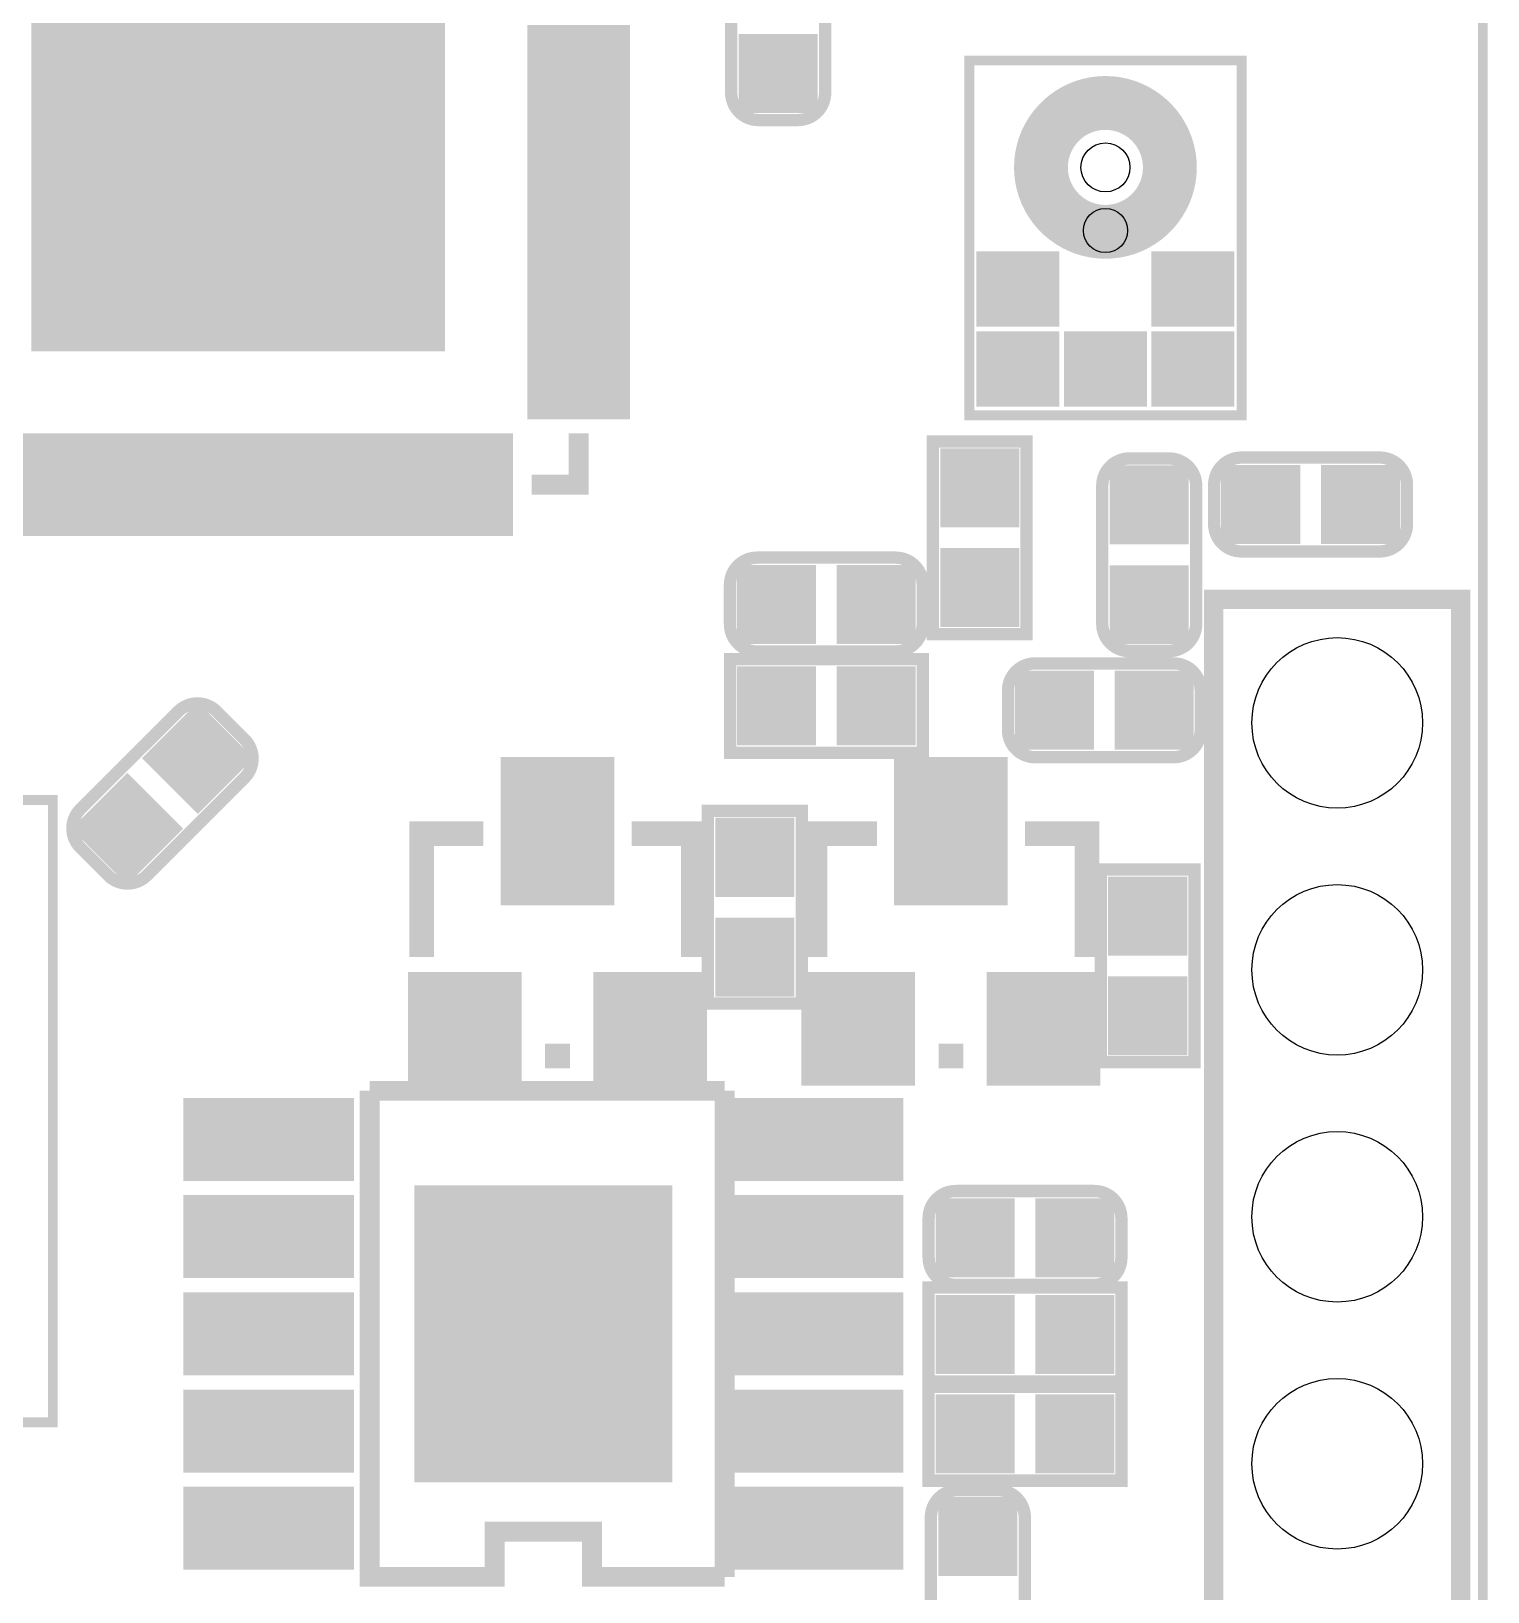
# Model space of a CAD drawing. Extents: x 24.4 to 65.5, y 24 to 66.4.
# Drawn here: x 50.48 to 65.45, y 34.6 to 50.65 of the extents above; entities that cross this region are included whole.
import ezdxf

# ---------------------------------------------------------------- set-up
doc = ezdxf.new("R2010")
doc.units = 0
doc.layers.get('0').update_dxf_attribs({"linetype": 'CONTINUOUS'})
doc.layers.add('SM002028_PHO', color=7, linetype='CONTINUOUS')
doc.layers.add('SSB002029_PHO', color=6, linetype='CONTINUOUS')

# ---------------------------------------------------------------- blocks, each defined once
blk = doc.blocks.new('SQUARE_138')
blk.add_solid([(0.4064, 0.4064), (0.4064, -0.4064), (-0.4064, 0.4064), (-0.4064, -0.4064)])
blk = doc.blocks.new('ROUND_144')
blk.add_circle((0, 0), 0.877)
blk = doc.blocks.new('SQUARE_146')
blk.add_solid([(0.5842, 0.5842), (0.5842, -0.5842), (-0.5842, 0.5842), (-0.5842, -0.5842)])
blk = doc.blocks.new('RECTANGLE_150')
blk.add_solid([(0.5842, 0.762), (0.5842, -0.762), (-0.5842, 0.762), (-0.5842, -0.762)])
blk = doc.blocks.new('RECTANGLE_271')
blk.add_solid([(0.52705, 0.226948), (0.52705, -0.226948), (-0.52705, 0.226948), (-0.52705, -0.226948)])
blk = doc.blocks.new('RECTANGLE_272')
blk.add_solid([(0.226948, 0.52705), (0.226948, -0.52705), (-0.226948, 0.52705), (-0.226948, -0.52705)])
blk = doc.blocks.new('SQUARE_273')
blk.add_solid([(2.126996, 2.126996), (2.126996, -2.126996), (-2.126996, 2.126996), (-2.126996, -2.126996)])
blk = doc.blocks.new('RECTANGLE_274')
blk.add_solid([(0.877062, 0.426974), (0.877062, -0.426974), (-0.877062, 0.426974), (-0.877062, -0.426974)])
blk = doc.blocks.new('RECTANGLE_275')
blk.add_solid([(1.327022, 1.527048), (1.327022, -1.527048), (-1.327022, 1.527048), (-1.327022, -1.527048)])
blk = doc.blocks.new('ROUND_278')
blk.add_circle((0, 0), 0.227)
blk = doc.blocks.new('ROUND_298')
blk.add_circle((0, 0), 0.252)
blk = doc.blocks.new('RECTANGLE_299')
blk.add_solid([(0.426974, 0.386968), (0.426974, -0.386968), (-0.426974, 0.386968), (-0.426974, -0.386968)])

msp = doc.modelspace()

# ---------------------------------------------------------------- linework, layer by layer
at = {"layer": 'SM002028_PHO'}
for points, const_width in [([(65.39992, 26.900124), (65.39992, 63.90005)], 0.1016), ([(61.52007, 50.138584), (61.593476, 50.13579), (61.666374, 50.126646), (61.738256, 50.111406), (61.808614, 50.090578), (61.87694, 50.063908), (61.94298, 50.03165), (62.005972, 49.994058), (62.065916, 49.951386), (62.121796, 49.903888), (62.173866, 49.851818), (62.221364, 49.795938), (62.264036, 49.735994), (62.301628, 49.673002), (62.333886, 49.606962), (62.360556, 49.538636), (62.381384, 49.468278), (62.396624, 49.396396), (62.405768, 49.323498), (62.408816, 49.250092), (62.405768, 49.176686), (62.396624, 49.103788), (62.381384, 49.031906), (62.360556, 48.961548), (62.333886, 48.892968), (62.301628, 48.826928), (62.264036, 48.763936), (62.221364, 48.704246), (62.173866, 48.648112), (62.121796, 48.596042), (62.065916, 48.548798), (62.005972, 48.506126), (61.94298, 48.468534), (61.87694, 48.436276), (61.808614, 48.409352), (61.738256, 48.388524), (61.666374, 48.373538), (61.593476, 48.364394), (61.52007, 48.361346), (61.446664, 48.364394), (61.373766, 48.373538), (61.301884, 48.388524), (61.231526, 48.409352), (61.162946, 48.436276), (61.096906, 48.468534), (61.033914, 48.506126), (60.974224, 48.548798), (60.91809, 48.596042), (60.866274, 48.648112), (60.818776, 48.704246), (60.776104, 48.763936), (60.738512, 48.826928), (60.706254, 48.892968), (60.67933, 48.961548), (60.658502, 49.031906), (60.643516, 49.103788), (60.634372, 49.176686), (60.631324, 49.250092), (60.634372, 49.323498), (60.643516, 49.396396), (60.658502, 49.468278), (60.67933, 49.538636), (60.706254, 49.606962), (60.738512, 49.673002), (60.776104, 49.735994), (60.818776, 49.795938), (60.866274, 49.851818), (60.91809, 49.903888), (60.974224, 49.951386), (61.033914, 49.994058), (61.096906, 50.03165), (61.162946, 50.063908), (61.231526, 50.090578), (61.301884, 50.111406), (61.373766, 50.126646), (61.446664, 50.13579), (61.52007, 50.138584)], 0.1016), ([(61.11367, 49.40935), (61.11367, 50.039778)], 0.1016), ([(61.16447, 49.503076), (61.16447, 50.064416)], 0.1016), ([(61.21527, 49.562766), (61.21527, 50.084228)], 0.1016), ([(61.26607, 49.605184), (61.26607, 50.100738)], 0.1016), ([(61.31687, 49.636172), (61.31687, 50.114708)], 0.1016), ([(61.36767, 49.658778), (61.36767, 50.125376)], 0.1016), ([(61.41847, 49.674272), (61.41847, 50.132234)], 0.1016), ([(61.46927, 49.683416), (61.46927, 50.136552)], 0.1016), ([(61.52007, 49.68621), (61.52007, 50.138584)], 0.1016), ([(61.57087, 49.683416), (61.57087, 50.136552)], 0.1016), ([(61.62167, 49.674272), (61.62167, 50.132234)], 0.1016), ([(61.67247, 49.658778), (61.67247, 50.125376)], 0.1016), ([(61.72327, 49.636172), (61.72327, 50.114708)], 0.1016), ([(61.77407, 49.605184), (61.77407, 50.100738)], 0.1016), ([(61.82487, 49.562766), (61.82487, 50.084228)], 0.1016), ([(61.87567, 49.503076), (61.87567, 50.064416)], 0.1016), ([(61.92647, 49.40935), (61.92647, 50.039778)], 0.1016), ([(60.91047, 48.603916), (60.91047, 49.896014)], 0.1016), ([(60.96127, 48.55972), (60.96127, 49.940464)], 0.1016), ([(61.01207, 48.52162), (61.01207, 49.97831)], 0.1016), ([(61.06287, 48.488854), (61.06287, 50.011076)], 0.1016), ([(61.97727, 48.488854), (61.97727, 50.011076)], 0.1016), ([(62.02807, 48.52162), (62.02807, 49.97831)], 0.1016), ([(62.07887, 48.55972), (62.07887, 49.940464)], 0.1016), ([(62.12967, 48.603916), (62.12967, 49.896014)], 0.1016), ([(60.75807, 48.794162), (60.75807, 49.705768)], 0.1016), ([(60.80887, 48.717962), (60.80887, 49.781968)], 0.1016), ([(60.85967, 48.655732), (60.85967, 49.844198)], 0.1016), ([(62.18047, 48.655732), (62.18047, 49.844198)], 0.1016), ([(62.23127, 48.717962), (62.23127, 49.781968)], 0.1016), ([(62.28207, 48.794162), (62.28207, 49.705768)], 0.1016), ([(60.70727, 48.890936), (60.70727, 49.609248)], 0.1016), ([(61.49467, 49.68621), (61.444124, 49.680368), (61.394594, 49.668684), (61.346842, 49.651412), (61.301376, 49.628552), (61.258958, 49.600612), (61.220096, 49.567846), (61.185298, 49.531016), (61.154818, 49.490122), (61.129418, 49.44618), (61.109352, 49.399444), (61.09462, 49.350676), (61.085984, 49.300638), (61.082936, 49.250092), (61.085984, 49.199292), (61.09462, 49.149254), (61.109352, 49.100486), (61.129418, 49.05375), (61.154818, 49.009808), (61.185298, 48.969168), (61.220096, 48.932084), (61.258958, 48.899318), (61.301376, 48.871632), (61.346842, 48.848772), (61.394594, 48.831246), (61.444124, 48.819562), (61.49467, 48.81372), (61.54547, 48.81372), (61.596016, 48.819562), (61.645292, 48.831246), (61.693044, 48.848772), (61.73851, 48.871632), (61.780928, 48.899318), (61.81979, 48.932084), (61.854842, 48.969168), (61.885068, 49.009808), (61.910468, 49.05375), (61.930788, 49.100486), (61.945266, 49.149254), (61.954156, 49.199292), (61.95695, 49.250092), (61.954156, 49.300638), (61.945266, 49.350676), (61.930788, 49.399444), (61.910468, 49.44618), (61.885068, 49.490122), (61.854842, 49.531016), (61.81979, 49.567846), (61.780928, 49.600612), (61.73851, 49.628552), (61.693044, 49.651412), (61.645292, 49.668684), (61.596016, 49.680368), (61.54547, 49.68621), (61.49467, 49.68621)], 0.1016), ([(62.33287, 48.890936), (62.33287, 49.609248)], 0.1016), ([(60.65647, 49.041812), (60.65647, 49.458118)], 0.1016), ([(62.38367, 49.041812), (62.38367, 49.458118)], 0.1016), ([(61.11367, 48.460406), (61.11367, 49.09058)], 0.1016), ([(61.92647, 48.460406), (61.92647, 49.09058)], 0.1016), ([(61.16447, 48.435514), (61.16447, 48.997108)], 0.1016), ([(61.21527, 48.415702), (61.21527, 48.937164)], 0.1016), ([(61.82487, 48.415702), (61.82487, 48.937164)], 0.1016), ([(61.87567, 48.435514), (61.87567, 48.997108)], 0.1016), ([(61.26607, 48.399192), (61.26607, 48.894746)], 0.1016), ([(61.31687, 48.385476), (61.31687, 48.863758)], 0.1016), ([(61.36767, 48.374808), (61.36767, 48.841152)], 0.1016), ([(61.41847, 48.36795), (61.41847, 48.825658)], 0.1016), ([(61.46927, 48.363378), (61.46927, 48.816768)], 0.1016), ([(61.52007, 48.361346), (61.52007, 48.81372)], 0.1016), ([(61.57087, 48.363378), (61.57087, 48.816768)], 0.1016), ([(61.62167, 48.36795), (61.62167, 48.825658)], 0.1016), ([(61.67247, 48.374808), (61.67247, 48.841152)], 0.1016), ([(61.72327, 48.385476), (61.72327, 48.863758)], 0.1016), ([(61.77407, 48.399192), (61.77407, 48.894746)], 0.1016), ([(52.189634, 43.568874), (51.79441, 43.173904), (52.189634, 42.77868), (52.584604, 43.173904), (52.189634, 43.568874)], 0.254), ([(52.054506, 43.434), (52.324508, 43.434)], 0.254), ([(52.07, 42.898314), (52.07, 43.449494)], 0.254), ([(52.324, 42.913046), (52.324, 43.434508)], 0.254), ([(51.800506, 43.18), (52.578508, 43.18)], 0.254), ([(51.816, 43.152314), (51.816, 43.195494)], 0.254), ([(52.578, 43.167046), (52.578, 43.180508)], 0.254), ([(52.042314, 42.926), (52.336954, 42.926)], 0.254), ([(51.463956, 42.84345), (51.068732, 42.448226), (51.463956, 42.053002), (51.85918, 42.448226), (51.463956, 42.84345)], 0.254), ([(51.562, 42.151046), (51.562, 42.745406)], 0.254), ([(51.292506, 42.672), (51.635406, 42.672)], 0.254), ([(51.308, 42.209212), (51.308, 42.687494)], 0.254), ([(51.099212, 42.418), (51.828954, 42.418)], 0.254), ([(51.816, 42.405046), (51.816, 42.491406)], 0.254), ([(51.353212, 42.164), (51.574954, 42.164)], 0.254)]:
    msp.add_lwpolyline(points, dxfattribs=dict(at, const_width=const_width))
at = {"layer": 'SSB002029_PHO'}
for points, const_width in [([(65.39992, 26.900124), (65.39992, 63.90005)], 0.1016), ([(57.673494, 51.43881), (57.673494, 50.01641)], 0.127), ([(58.638694, 50.01641), (58.638694, 51.43881)], 0.127), ([(60.120022, 46.699932), (60.120022, 50.349912), (62.920118, 50.349912), (62.920118, 46.699932), (60.120022, 46.699932)], 0.1016), ([(57.952894, 49.73701), (58.359294, 49.73701)], 0.127), ([(56.10479, 46.513242), (56.10479, 45.9867), (55.620666, 45.9867)], 0.2032), ([(59.745118, 44.450762), (60.710318, 44.450762), (60.710318, 46.431962), (59.745118, 46.431962), (59.745118, 44.450762)], 0.127), ([(62.173612, 46.256194), (61.767212, 46.256194)], 0.127), ([(64.340232, 46.265592), (62.917832, 46.265592)], 0.127), ([(61.487812, 45.976794), (61.487812, 44.554394)], 0.127), ([(62.453012, 44.554394), (62.453012, 45.976794)], 0.127), ([(62.638432, 45.986192), (62.638432, 45.579792)], 0.127), ([(64.619632, 45.579792), (64.619632, 45.986192)], 0.127), ([(59.362594, 45.236638), (57.940194, 45.236638)], 0.127), ([(62.917832, 45.300392), (64.340232, 45.300392)], 0.127), ([(57.660794, 44.957238), (57.660794, 44.550838)], 0.127), ([(59.641994, 44.550838), (59.641994, 44.957238)], 0.127), ([(65.173098, 29.567124), (62.633098, 29.567124), (62.633098, 44.807124), (65.173098, 44.807124), (65.173098, 29.567124)], 0.199898), ([(57.940194, 44.271438), (59.362594, 44.271438)], 0.127), ([(61.767212, 44.274994), (62.173612, 44.274994)], 0.127), ([(59.642248, 43.228768), (59.642248, 44.193968), (57.661048, 44.193968), (57.661048, 43.228768), (59.642248, 43.228768)], 0.127), ([(62.220602, 44.14901), (60.798202, 44.14901)], 0.127), ([(60.518802, 43.86961), (60.518802, 43.46321)], 0.127), ([(62.500002, 43.46321), (62.500002, 43.86961)], 0.127), ([(51.988466, 43.655234), (50.982626, 42.649394)], 0.127), ([(52.670964, 43.367706), (52.383436, 43.655234)], 0.127), ([(60.798202, 43.18381), (62.220602, 43.18381)], 0.127), ([(51.665124, 41.966896), (52.670964, 42.972736)], 0.127), ([(40.099996, 42.743628), (50.699924, 42.743628), (50.699924, 36.34359), (40.099996, 36.34359), (40.099996, 42.743628)], 0.1016), ([(58.397648, 42.631868), (57.432448, 42.631868), (57.432448, 40.650668), (58.397648, 40.650668), (58.397648, 42.631868)], 0.127), ([(55.12562, 42.39768), (54.49062, 42.39768), (54.49062, 41.12768)], 0.254), ([(56.64962, 42.39768), (57.28462, 42.39768), (57.28462, 41.12768)], 0.254), ([(59.170316, 42.39768), (58.535316, 42.39768), (58.535316, 41.12768)], 0.254), ([(60.694316, 42.39768), (61.329316, 42.39768), (61.329316, 41.12768)], 0.254), ([(50.982626, 42.25417), (51.2699, 41.966896)], 0.127), ([(61.472064, 40.046656), (62.437264, 40.046656), (62.437264, 42.027856), (61.472064, 42.027856), (61.472064, 40.046656)], 0.127), ([(56.01462, 40.11168), (55.76062, 40.11168)], 0.254), ([(60.059316, 40.11168), (59.805316, 40.11168)], 0.254), ([(57.606438, 34.75355), (56.24195, 34.75355), (56.24195, 35.21964), (55.241952, 35.21964), (55.241952, 34.75355), (53.956966, 34.75355), (53.956966, 39.75354)], 0.2032), ([(53.956966, 39.75354), (57.606438, 39.75354)], 0.2032), ([(57.606438, 39.75354), (57.606438, 34.75355)], 0.2032), ([(61.404754, 38.722808), (59.982354, 38.722808)], 0.127), ([(59.702954, 38.443408), (59.702954, 38.037008)], 0.127), ([(61.684154, 38.037008), (61.684154, 38.443408)], 0.127), ([(59.702954, 37.728906), (59.702954, 36.763706), (61.684154, 36.763706), (61.684154, 37.728906), (59.702954, 37.728906)], 0.127), ([(59.982354, 37.757608), (61.404754, 37.757608)], 0.127), ([(59.702954, 36.708842), (59.702954, 35.743642), (61.684154, 35.743642), (61.684154, 36.708842), (59.702954, 36.708842)], 0.127), ([(60.411868, 35.647122), (60.005468, 35.647122)], 0.127), ([(59.726068, 35.367722), (59.726068, 33.945322)], 0.127), ([(60.691268, 33.945322), (60.691268, 35.367722)], 0.127)]:
    msp.add_lwpolyline(points, dxfattribs=dict(at, const_width=const_width))
at = {"layer": 'SSB002029_PHO', "const_width": 0.127}
for points in [[(57.673494, 50.01641, 0.4142136), (57.952894, 49.73701)], [(58.359294, 49.73701, 0.4142136), (58.638694, 50.01641)], [(61.767212, 46.256194, 0.4142136), (61.487812, 45.976794)], [(62.453012, 45.976794, 0.4142136), (62.173612, 46.256194)], [(62.917832, 46.265592, 0.4142136), (62.638432, 45.986192)], [(64.619632, 45.986192, 0.4142136), (64.340232, 46.265592)], [(62.638432, 45.579792, 0.4142136), (62.917832, 45.300392)], [(64.340232, 45.300392, 0.4142136), (64.619632, 45.579792)], [(57.940194, 45.236638, 0.4142136), (57.660794, 44.957238)], [(59.641994, 44.957238, 0.4142136), (59.362594, 45.236638)], [(57.660794, 44.550838, 0.4142136), (57.940194, 44.271438)], [(59.362594, 44.271438, 0.4142136), (59.641994, 44.550838)], [(61.487812, 44.554394, 0.4142136), (61.767212, 44.274994)], [(62.173612, 44.274994, 0.4142136), (62.453012, 44.554394)], [(60.798202, 44.14901, 0.4142136), (60.518802, 43.86961)], [(62.500002, 43.86961, 0.4142136), (62.220602, 44.14901)], [(52.383436, 43.655234, 0.4140253), (51.988466, 43.655234)], [(60.518802, 43.46321, 0.4142136), (60.798202, 43.18381)], [(62.220602, 43.18381, 0.4142136), (62.500002, 43.46321)], [(52.670964, 42.972736, 0.4140223), (52.670964, 43.367706)], [(50.982626, 42.649394, 0.4142136), (50.982626, 42.25417)], [(51.2699, 41.966896, 0.4142136), (51.665124, 41.966896)], [(59.982354, 38.722808, 0.4142136), (59.702954, 38.443408)], [(61.684154, 38.443408, 0.4142136), (61.404754, 38.722808)], [(59.702954, 38.037008, 0.4142136), (59.982354, 37.757608)], [(61.404754, 37.757608, 0.4142136), (61.684154, 38.037008)], [(60.005468, 35.647122, 0.4142136), (59.726068, 35.367722)], [(60.691268, 35.367722, 0.4142136), (60.411868, 35.647122)]]:
    msp.add_lwpolyline(points, format="xyb", dxfattribs=at)

# ---------------------------------------------------------------- block references
at = {"layer": 'SM002028_PHO'}
for name, p in [('SQUARE_273', (52.60467, 49.486566)), ('RECTANGLE_271', (56.10479, 50.486564)), ('SQUARE_138', (58.156094, 50.21453)), ('RECTANGLE_271', (56.10479, 50.086768)), ('RECTANGLE_271', (56.10479, 49.686718)), ('RECTANGLE_271', (56.10479, 49.286668)), ('ROUND_298', (61.52007, 49.250092)), ('RECTANGLE_271', (56.10479, 48.886618)), ('ROUND_278', (61.52007, 48.600106)), ('RECTANGLE_271', (56.10479, 48.486568)), ('RECTANGLE_271', (56.10479, 48.086772)), ('RECTANGLE_299', (60.619894, 47.998126)), ('RECTANGLE_299', (62.419992, 47.998126)), ('RECTANGLE_271', (56.10479, 47.686722)), ('RECTANGLE_271', (56.10479, 47.286672)), ('RECTANGLE_299', (60.619894, 47.175928)), ('RECTANGLE_299', (61.52007, 47.175928)), ('RECTANGLE_299', (62.419992, 47.175928)), ('RECTANGLE_271', (56.10479, 46.886622)), ('RECTANGLE_272', (50.404776, 45.9867)), ('RECTANGLE_272', (50.804572, 45.9867)), ('RECTANGLE_272', (51.204622, 45.9867)), ('RECTANGLE_272', (51.604672, 45.9867)), ('RECTANGLE_272', (52.004722, 45.9867)), ('RECTANGLE_272', (52.404772, 45.9867)), ('RECTANGLE_272', (52.804568, 45.9867)), ('RECTANGLE_272', (53.204618, 45.9867)), ('RECTANGLE_272', (53.604668, 45.9867)), ('RECTANGLE_272', (54.004718, 45.9867)), ('RECTANGLE_272', (54.404768, 45.9867)), ('RECTANGLE_272', (54.804564, 45.9867)), ('RECTANGLE_272', (55.204614, 45.9867)), ('SQUARE_138', (60.227718, 45.954442)), ('SQUARE_138', (61.970412, 45.778674)), ('SQUARE_138', (63.115952, 45.782992)), ('SQUARE_138', (64.142112, 45.782992)), ('SQUARE_138', (60.227718, 44.928282)), ('SQUARE_138', (58.138314, 44.754038)), ('SQUARE_138', (59.164474, 44.754038)), ('SQUARE_138', (61.970412, 44.752514)), ('ROUND_144', (63.903098, 43.537124)), ('SQUARE_138', (58.138568, 43.711368)), ('SQUARE_138', (59.164728, 43.711368)), ('SQUARE_138', (60.996322, 43.66641)), ('SQUARE_138', (62.022482, 43.66641)), ('RECTANGLE_150', (55.88762, 42.42308)), ('RECTANGLE_150', (59.932316, 42.42308)), ('SQUARE_138', (57.915048, 42.154348)), ('SQUARE_138', (61.954664, 41.550336)), ('ROUND_144', (63.903098, 40.997124)), ('SQUARE_138', (57.915048, 41.128188)), ('SQUARE_146', (54.93512, 40.39108)), ('SQUARE_146', (56.84012, 40.39108)), ('SQUARE_146', (58.979816, 40.39108)), ('SQUARE_146', (60.884816, 40.39108)), ('SQUARE_138', (61.954664, 40.524176)), ('RECTANGLE_274', (52.91709, 39.253668)), ('RECTANGLE_274', (58.567066, 39.253668)), ('ROUND_144', (63.903098, 38.457124)), ('RECTANGLE_274', (52.91709, 38.25367)), ('RECTANGLE_275', (55.742078, 37.253672)), ('RECTANGLE_274', (58.567066, 38.25367)), ('SQUARE_138', (60.180474, 38.240208)), ('SQUARE_138', (61.206634, 38.240208)), ('RECTANGLE_274', (52.91709, 37.253672)), ('RECTANGLE_274', (58.567066, 37.253672)), ('SQUARE_138', (60.180474, 37.246306)), ('SQUARE_138', (61.206634, 37.246306)), ('ROUND_144', (63.903098, 35.917124)), ('RECTANGLE_274', (52.91709, 36.253674)), ('RECTANGLE_274', (58.567066, 36.253674)), ('SQUARE_138', (60.180474, 36.226242)), ('SQUARE_138', (61.206634, 36.226242)), ('RECTANGLE_274', (52.91709, 35.253676)), ('RECTANGLE_274', (58.567066, 35.253676)), ('SQUARE_138', (60.208668, 35.169602))]:
    msp.add_blockref(name, p, dxfattribs=at)

doc.saveas('drawing.dxf')
